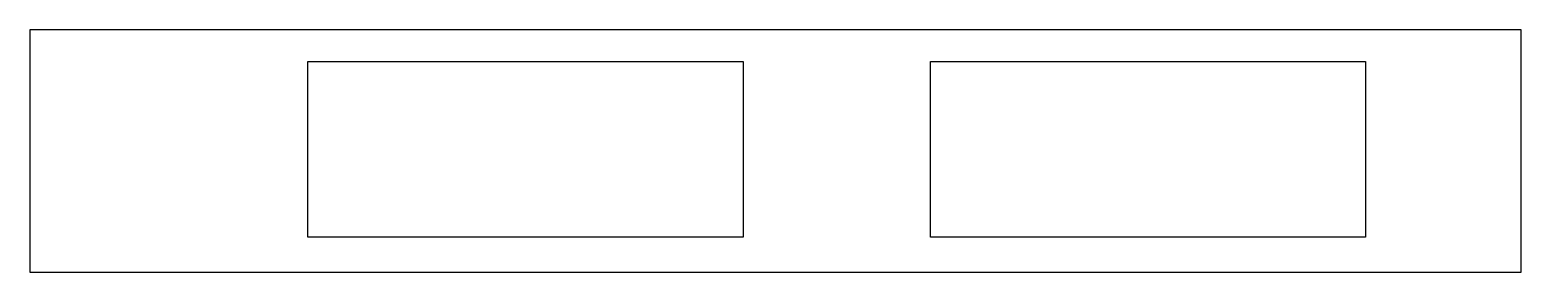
# Model space of a CAD drawing. Header units: millimetres. Extents: x -77 to 29, y -2 to 15.
import ezdxf

# ---------------------------------------------------------------- set-up
doc = ezdxf.new("R2010")
doc.units = ezdxf.units.MM
doc.layers.get('0').update_dxf_attribs({"linetype": 'CONTINUOUS'})

msp = doc.modelspace()

# ---------------------------------------------------------------- linework, layer by layer
for points in [[(-77.125, 15.2125), (-77.125, -2.0375), (29.125, -2.0375), (29.125, 15.2125)], [(-57.31, 0.4625), (-57.31, 12.9625), (-26.31, 12.9625), (-26.31, 0.4625)], [(-12.96, 0.4625), (-12.96, 12.9625), (18.04, 12.9625), (18.04, 0.4625)]]:
    msp.add_lwpolyline(points, close=True)

doc.saveas('drawing.dxf')
